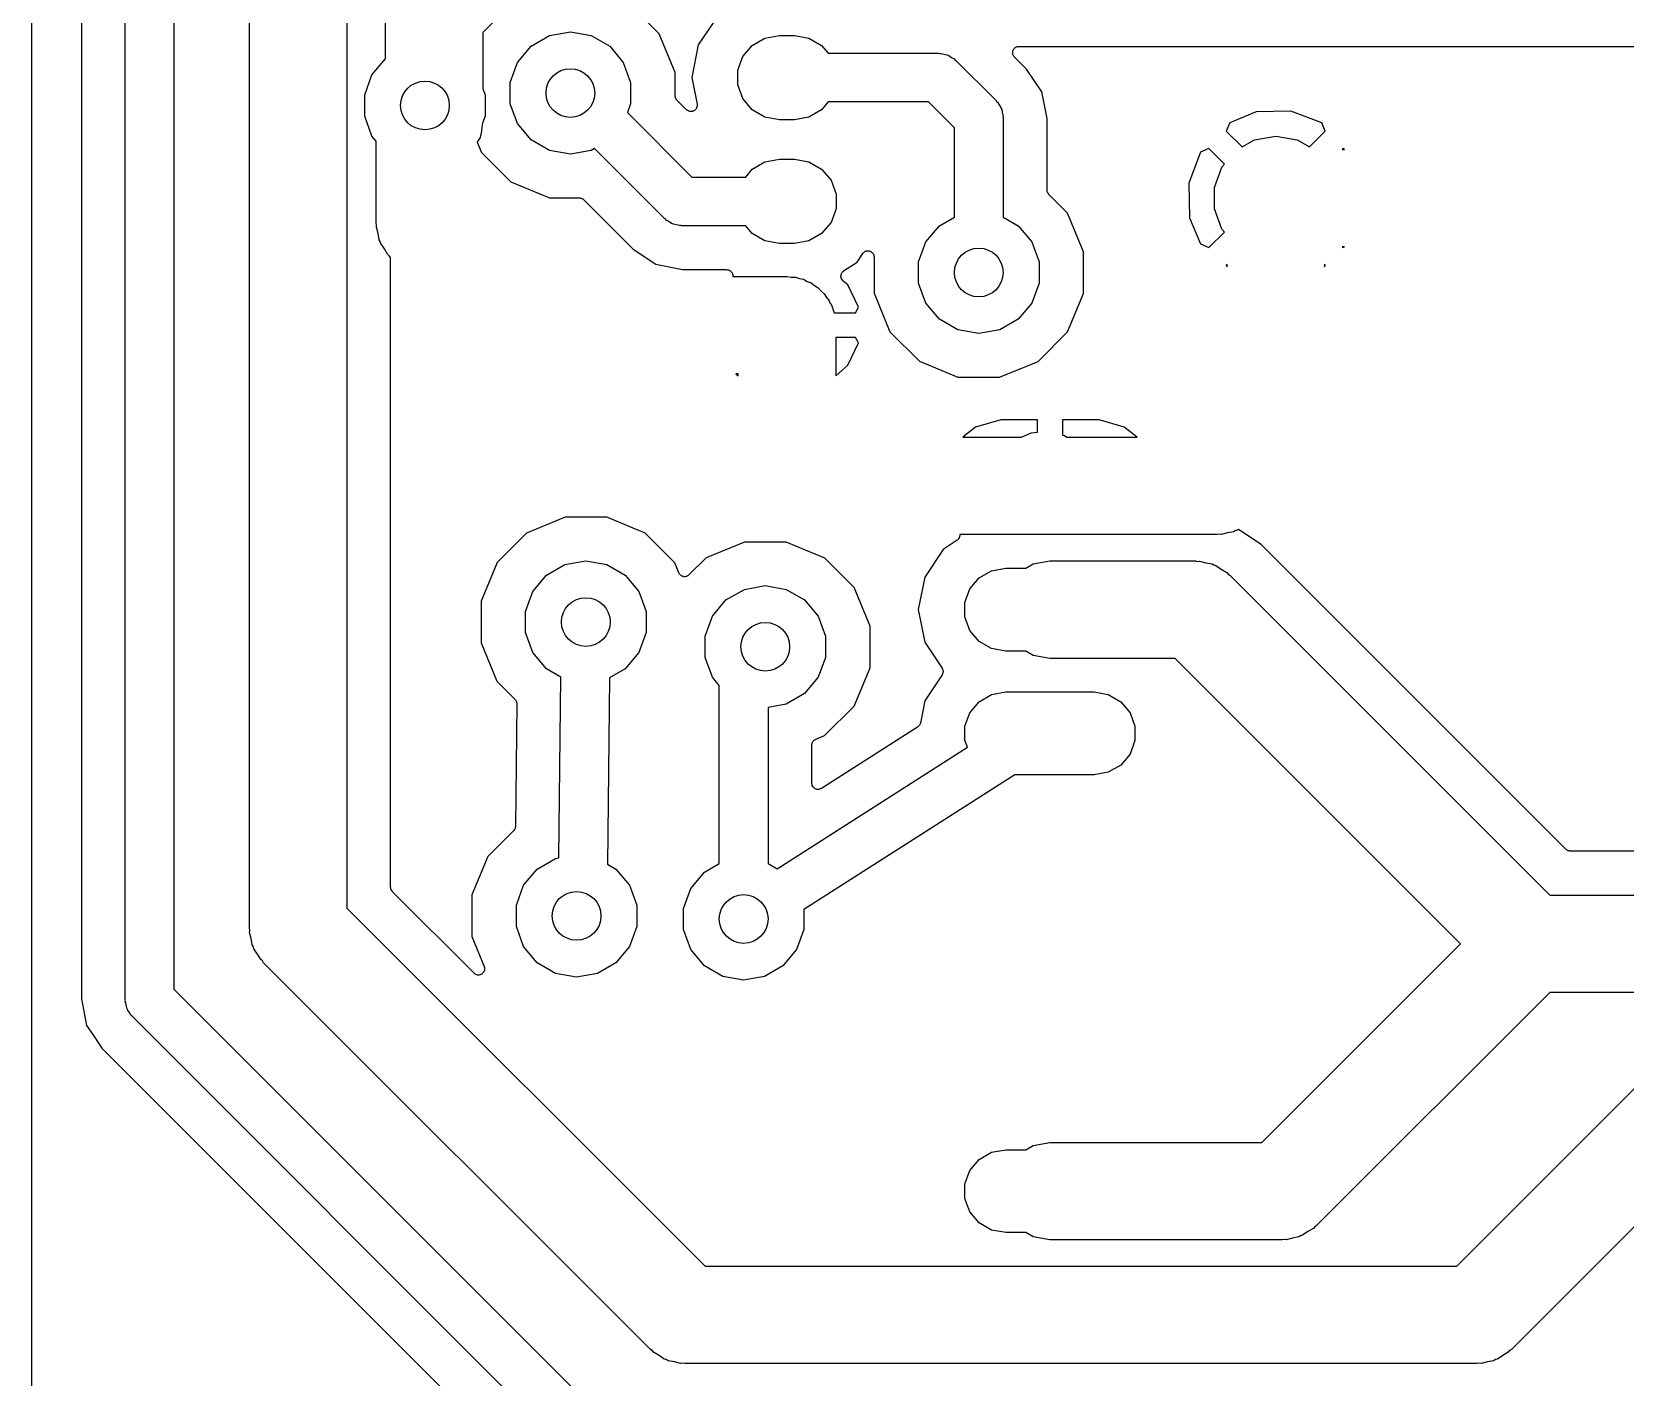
# Model space of a CAD drawing. Extents: x 38 to 133, y -144 to -38.
# Drawn here: x 37.59 to 70.29, y -118.63 to -91.01 of the extents above; entities that cross this region are included whole.
import ezdxf

# ---------------------------------------------------------------- set-up
doc = ezdxf.new("R2010")
doc.units = 0
doc.header["$MEASUREMENT"] = 0
doc.layers.add('BLACK', color=7, linetype='CONTINUOUS')

msp = doc.modelspace()

# ---------------------------------------------------------------- linework, layer by layer
at = {"layer": 'Black'}
for p, q in [((44.847, -91.5618), (44.847, -70.4454)), ((42.053, -109.41), (42.053, -74.8665)), ((44.053, -74.8665), (44.053, -108.996)), ((37.5895, -140.49), (37.5895, -76.4604)), ((38.605, -77.7028), (38.605, -110.858)), ((39.505, -110.871), (39.505, -79.1845)), ((40.505, -79.1845), (40.505, -110.664)), ((47.4247, -90.4418), (46.847, -91.0185)), ((50.4647, -91.0492), (49.8605, -90.4439)), ((51.5699, -90.82), (51.2665, -91.2741)), ((46.847, -91.0185), (46.847, -92.1774)), ((47.8344, -91.3043), (48.2118, -91.0864)), ((48.2118, -91.0864), (48.641, -91.0107)), ((48.641, -91.0107), (49.0702, -91.0864)), ((49.0702, -91.0864), (49.4476, -91.3043)), ((50.7914, -91.8397), (50.4647, -91.0492)), ((52.3746, -91.2864), (52.6343, -91.1365)), ((52.6343, -91.1365), (52.9297, -91.0844)), ((52.9297, -91.0844), (53.2423, -91.0844)), ((53.2423, -91.0844), (53.5376, -91.1365)), ((53.5376, -91.1365), (53.7974, -91.2864)), ((47.5543, -91.6381), (47.8344, -91.3043)), ((49.4476, -91.3043), (49.7277, -91.6381)), ((51.2665, -91.2741), (51.1325, -91.948)), ((52.0792, -91.798), (52.1818, -91.5162)), ((52.1818, -91.5162), (52.3746, -91.2864)), ((53.7974, -91.2864), (53.933, -91.448)), ((53.933, -91.448), (56.1975, -91.448)), ((56.1975, -91.448), (56.2192, -91.4518)), ((56.2192, -91.4518), (56.2411, -91.4499)), ((56.2411, -91.4499), (56.3042, -91.4668)), ((56.3042, -91.4668), (56.3685, -91.4782)), ((56.3685, -91.4782), (56.3876, -91.4892)), ((56.3876, -91.4892), (56.4088, -91.4948)), ((56.4088, -91.4948), (56.4623, -91.5323)), ((56.4623, -91.5323), (56.5189, -91.565)), ((57.7175, -91.4461), (57.7189, -91.4295)), ((57.7189, -91.4515), (57.7175, -91.4461)), ((57.7189, -91.4129), (57.7208, -91.4077)), ((57.7189, -91.4295), (57.7189, -91.4129)), ((57.7189, -91.4571), (57.7189, -91.4515)), ((57.7246, -91.4726), (57.7189, -91.4571)), ((57.7208, -91.4077), (57.7213, -91.4021)), ((57.7213, -91.4021), (57.7283, -91.3871)), ((57.7289, -91.4887), (57.7246, -91.4726)), ((57.7283, -91.3871), (57.734, -91.3715)), ((57.7321, -91.4932), (57.7289, -91.4887)), ((57.734, -91.4985), (57.7321, -91.4932)), ((57.734, -91.3715), (57.7376, -91.3672)), ((57.7447, -91.5112), (57.734, -91.4985)), ((57.7376, -91.3672), (57.74, -91.3622)), ((57.74, -91.3622), (57.7517, -91.3504)), ((57.7542, -91.5248), (57.7447, -91.5112)), ((57.7517, -91.3504), (57.7624, -91.3377)), ((58.0041, -91.7747), (57.7542, -91.5248)), ((57.7624, -91.3377), (57.7672, -91.3349)), ((57.7672, -91.3349), (57.7712, -91.331)), ((57.7712, -91.331), (57.7862, -91.324)), ((57.7862, -91.324), (57.8006, -91.3157)), ((57.8006, -91.3157), (57.8061, -91.3147)), ((57.8061, -91.3147), (57.8111, -91.3123)), ((57.8111, -91.3123), (57.8277, -91.3109)), ((57.8277, -91.3109), (57.844, -91.308)), ((57.844, -91.308), (72.7585, -91.308)), ((44.5698, -91.8921), (44.847, -91.5618)), ((47.4053, -92.0476), (47.5543, -91.6381)), ((49.7277, -91.6381), (49.8767, -92.0476)), ((50.791, -92.3193), (50.7914, -91.8397)), ((52.0792, -92.098), (52.0792, -91.798)), ((56.5189, -91.565), (56.533, -91.5818)), ((56.533, -91.5818), (56.5511, -91.5944)), ((56.5511, -91.5944), (57.3766, -92.4199)), ((58.3141, -92.2387), (58.0041, -91.7747)), ((44.4208, -92.3016), (44.5698, -91.8921)), ((46.847, -92.1774), (46.8922, -92.3016)), ((47.4053, -92.4834), (47.4053, -92.0476)), ((49.8767, -92.0476), (49.8767, -92.4834)), ((51.1325, -91.948), (51.2409, -92.493)), ((52.1818, -92.3798), (52.0792, -92.098)), ((44.4208, -92.7374), (44.4208, -92.3016)), ((46.8922, -92.3016), (46.8922, -92.7374)), ((47.5543, -92.8929), (47.4053, -92.4834)), ((49.8767, -92.4834), (49.8107, -92.6646)), ((50.7919, -92.3249), (50.791, -92.3193)), ((50.7914, -92.3305), (50.7919, -92.3249)), ((50.7957, -92.3465), (50.7914, -92.3305)), ((50.7986, -92.3628), (50.7957, -92.3465)), ((50.8014, -92.3677), (50.7986, -92.3628)), ((50.8029, -92.3731), (50.8014, -92.3677)), ((50.8123, -92.3867), (50.8029, -92.3731)), ((50.8206, -92.401), (50.8123, -92.3867)), ((50.8249, -92.4046), (50.8206, -92.401)), ((50.8282, -92.4093), (50.8249, -92.4046)), ((51.0265, -92.6076), (50.8282, -92.4093)), ((51.2409, -92.493), (51.241, -92.5)), ((51.241, -92.5), (51.2428, -92.5067)), ((51.2428, -92.5067), (51.2415, -92.5219)), ((51.2415, -92.5219), (51.2418, -92.5371)), ((52.3746, -92.6096), (52.1818, -92.3798)), ((53.933, -92.448), (53.7974, -92.6096)), ((55.9904, -92.448), (53.933, -92.448)), ((56.523, -92.9806), (55.9904, -92.448)), ((57.3766, -92.4199), (57.3892, -92.438)), ((57.3892, -92.438), (57.406, -92.4521)), ((57.406, -92.4521), (57.4387, -92.5087)), ((57.4387, -92.5087), (57.4762, -92.5622)), ((58.423, -92.786), (58.3141, -92.2387)), ((44.5698, -93.1469), (44.4208, -92.7374)), ((46.8922, -92.7374), (46.8386, -92.8847)), ((49.8107, -92.6646), (51.1341, -93.988)), ((51.0322, -92.6116), (51.0265, -92.6076)), ((51.0368, -92.6169), (51.0322, -92.6116)), ((51.0502, -92.6242), (51.0368, -92.6169)), ((51.0626, -92.6329), (51.0502, -92.6242)), ((51.0694, -92.6347), (51.0626, -92.6329)), ((51.0755, -92.6381), (51.0694, -92.6347)), ((51.0905, -92.6404), (51.0755, -92.6381)), ((51.1052, -92.6443), (51.0905, -92.6404)), ((51.1122, -92.6437), (51.1052, -92.6443)), ((51.1191, -92.6448), (51.1122, -92.6437)), ((51.134, -92.6418), (51.1191, -92.6448)), ((51.1492, -92.6405), (51.134, -92.6418)), ((51.1555, -92.6375), (51.1492, -92.6405)), ((51.1623, -92.6362), (51.1555, -92.6375)), ((51.1754, -92.6283), (51.1623, -92.6362)), ((51.1892, -92.6218), (51.1754, -92.6283)), ((51.1941, -92.6169), (51.1892, -92.6218)), ((51.2001, -92.6133), (51.1941, -92.6169)), ((51.2096, -92.6014), (51.2001, -92.6133)), ((51.2203, -92.5907), (51.2096, -92.6014)), ((51.2233, -92.5843), (51.2203, -92.5907)), ((51.2277, -92.5789), (51.2233, -92.5843)), ((51.2326, -92.5645), (51.2277, -92.5789)), ((51.239, -92.5507), (51.2326, -92.5645)), ((51.2396, -92.5437), (51.239, -92.5507)), ((51.2418, -92.5371), (51.2396, -92.5437)), ((52.6343, -92.7595), (52.3746, -92.6096)), ((52.9297, -92.8116), (52.6343, -92.7595)), ((53.2423, -92.8116), (52.9297, -92.8116)), ((53.5376, -92.7595), (53.2423, -92.8116)), ((53.7974, -92.6096), (53.5376, -92.7595)), ((57.4762, -92.5622), (57.4818, -92.5834)), ((57.4818, -92.5834), (57.4928, -92.6025)), ((57.4928, -92.6025), (57.5042, -92.6668)), ((57.5042, -92.6668), (57.5211, -92.7299)), ((57.5211, -92.7299), (57.5192, -92.7518)), ((57.5192, -92.7518), (57.523, -92.7735)), ((57.523, -92.7735), (57.523, -94.8103)), ((58.423, -93.0738), (58.423, -92.786)), ((62.716, -92.6534), (62.1766, -92.8769)), ((63.4248, -92.6349), (62.716, -92.6534)), ((64.0597, -92.8786), (63.4248, -92.6349)), ((44.6565, -93.2502), (44.5698, -93.1469)), ((46.7867, -93.179), (46.7316, -93.2745)), ((46.7943, -93.1357), (46.7867, -93.179)), ((46.8129, -93.0958), (46.7943, -93.1357)), ((46.8243, -92.9657), (46.8129, -93.0958)), ((46.8386, -92.8847), (46.8243, -92.9657)), ((47.8344, -93.2267), (47.5543, -92.8929)), ((56.523, -94.8103), (56.523, -92.9806)), ((58.423, -94.0926), (58.423, -93.0738)), ((62.1766, -92.8769), (62.1012, -93.0458)), ((62.1012, -93.0458), (62.4264, -93.371)), ((62.6818, -93.2236), (63.1178, -93.1467)), ((63.1178, -93.1467), (63.5538, -93.2236)), ((63.8091, -93.371), (64.1344, -93.0458)), ((64.1344, -93.0458), (64.0597, -92.8786)), ((44.6565, -94.9325), (44.6565, -93.2502)), ((46.7316, -93.2745), (46.8173, -93.4818)), ((46.8173, -93.4818), (47.4215, -94.0871)), ((48.2118, -93.4446), (47.8344, -93.2267)), ((48.641, -93.5203), (48.2118, -93.4446)), ((49.0702, -93.4446), (48.641, -93.5203)), ((49.1376, -93.4057), (49.0702, -93.4446)), ((50.5734, -94.8416), (49.1376, -93.4057)), ((61.5749, -93.4796), (61.3311, -94.1145)), ((61.742, -93.405), (61.5749, -93.4796)), ((62.0627, -93.7257), (61.742, -93.405)), ((62.4264, -93.371), (62.6818, -93.2236)), ((63.5538, -93.2236), (63.8091, -93.371)), ((64.4936, -93.405), (64.477, -93.4215)), ((64.477, -93.4215), (64.5307, -93.4215)), ((64.5307, -93.4215), (64.4936, -93.405)), ((52.239, -93.988), (52.3746, -93.8264)), ((52.3746, -93.8264), (52.6343, -93.6765)), ((52.6343, -93.6765), (52.9297, -93.6244)), ((52.9297, -93.6244), (53.2423, -93.6244)), ((53.2423, -93.6244), (53.5376, -93.6765)), ((53.5376, -93.6765), (53.7974, -93.8264)), ((53.7974, -93.8264), (53.9902, -94.0562)), ((61.8623, -94.2002), (62.0137, -93.7841)), ((62.0137, -93.7841), (62.0627, -93.7257)), ((47.4215, -94.0871), (48.2115, -94.4151)), ((51.1341, -93.988), (52.239, -93.988)), ((53.9902, -94.0562), (54.0928, -94.338)), ((58.423, -94.2552), (58.423, -94.0926)), ((61.3311, -94.1145), (61.3497, -94.8233)), ((48.2115, -94.4151), (48.8223, -94.4157)), ((48.8223, -94.4157), (48.8277, -94.4166)), ((48.8277, -94.4166), (48.8332, -94.4161)), ((48.8332, -94.4161), (48.8493, -94.4205)), ((48.8493, -94.4205), (48.8657, -94.4234)), ((48.8657, -94.4234), (48.8705, -94.4261)), ((48.8705, -94.4261), (48.8758, -94.4276)), ((48.8758, -94.4276), (48.8895, -94.4371)), ((48.8895, -94.4371), (48.9039, -94.4454)), ((48.9039, -94.4454), (48.9074, -94.4497)), ((48.9074, -94.4497), (48.912, -94.4529)), ((48.912, -94.4529), (49.9282, -95.4691)), ((54.0928, -94.338), (54.0928, -94.638)), ((58.424, -94.2606), (58.423, -94.2552)), ((58.4235, -94.2661), (58.424, -94.2606)), ((58.4278, -94.2822), (58.4235, -94.2661)), ((58.4307, -94.2986), (58.4278, -94.2822)), ((58.4334, -94.3034), (58.4307, -94.2986)), ((58.4349, -94.3088), (58.4334, -94.3034)), ((58.4444, -94.3224), (58.4349, -94.3088)), ((58.4527, -94.3368), (58.4444, -94.3224)), ((58.4569, -94.3404), (58.4527, -94.3368)), ((58.4601, -94.3449), (58.4569, -94.3404)), ((58.8467, -94.7322), (58.4601, -94.3449)), ((61.8623, -94.6429), (61.8623, -94.2002)), ((54.0928, -94.638), (53.9902, -94.9198)), ((56.2164, -94.9873), (56.523, -94.8103)), ((57.523, -94.8103), (57.8296, -94.9873)), ((59.1734, -95.5227), (58.8467, -94.7322)), ((61.3497, -94.8233), (61.5731, -95.3627)), ((62.0137, -95.059), (61.8623, -94.6429)), ((44.6641, -94.9758), (44.6565, -94.9325)), ((44.6603, -95.0197), (44.6641, -94.9758)), ((44.6941, -95.1459), (44.6603, -95.0197)), ((44.7168, -95.2745), (44.6941, -95.1459)), ((50.5915, -94.8542), (50.5734, -94.8416)), ((50.6056, -94.871), (50.5915, -94.8542)), ((50.6622, -94.9037), (50.6056, -94.871)), ((50.7157, -94.9412), (50.6622, -94.9037)), ((50.7369, -94.9468), (50.7157, -94.9412)), ((50.756, -94.9578), (50.7369, -94.9468)), ((50.8203, -94.9692), (50.756, -94.9578)), ((50.8834, -94.9861), (50.8203, -94.9692)), ((50.9053, -94.9842), (50.8834, -94.9861)), ((50.927, -94.988), (50.9053, -94.9842)), ((52.239, -94.988), (50.927, -94.988)), ((52.3746, -95.1496), (52.239, -94.988)), ((52.6343, -95.2995), (52.3746, -95.1496)), ((53.7974, -95.1496), (53.5376, -95.2995)), ((53.9902, -94.9198), (53.7974, -95.1496)), ((55.9363, -95.3211), (56.2164, -94.9873)), ((57.8296, -94.9873), (58.1097, -95.3211)), ((61.742, -95.4381), (62.0627, -95.1174)), ((62.0627, -95.1174), (62.0137, -95.059)), ((44.7388, -95.3126), (44.7168, -95.2745)), ((44.7502, -95.3551), (44.7388, -95.3126)), ((44.8251, -95.4621), (44.7502, -95.3551)), ((44.8905, -95.5753), (44.8251, -95.4621)), ((49.9282, -95.4691), (50.3922, -95.7791)), ((52.9297, -95.3516), (52.6343, -95.2995)), ((53.2423, -95.3516), (52.9297, -95.3516)), ((53.5376, -95.2995), (53.2423, -95.3516)), ((55.7873, -95.7306), (55.9363, -95.3211)), ((58.1097, -95.3211), (58.2587, -95.7306)), ((61.5731, -95.3627), (61.742, -95.4381)), ((64.477, -95.4215), (64.4936, -95.4381)), ((64.5307, -95.4215), (64.477, -95.4215)), ((64.4936, -95.4381), (64.5307, -95.4215)), ((44.9242, -95.6036), (44.8905, -95.5753)), ((44.9494, -95.6396), (44.9242, -95.6036)), ((44.953, -95.6432), (44.9494, -95.6396)), ((44.953, -97.387), (44.953, -95.6432)), ((50.3922, -95.7791), (50.9395, -95.888)), ((54.2498, -95.9164), (54.5237, -95.7333)), ((54.5237, -95.7333), (54.6407, -95.5582)), ((54.6407, -95.5582), (54.6455, -95.5532)), ((54.6455, -95.5532), (54.6491, -95.5471)), ((54.6491, -95.5471), (54.6607, -95.5373)), ((54.6607, -95.5373), (54.6712, -95.5264)), ((54.6712, -95.5264), (54.6775, -95.5233)), ((54.6775, -95.5233), (54.6829, -95.5188)), ((54.6829, -95.5188), (54.6971, -95.5136)), ((54.6971, -95.5136), (54.7107, -95.5069)), ((54.7107, -95.5069), (54.7177, -95.5061)), ((54.7177, -95.5061), (54.7243, -95.5037)), ((54.7243, -95.5037), (54.7395, -95.5037)), ((54.7395, -95.5037), (54.7546, -95.5021)), ((54.7546, -95.5021), (54.7614, -95.5037)), ((54.7614, -95.5037), (54.7684, -95.5038)), ((54.7684, -95.5038), (54.7827, -95.509)), ((54.7827, -95.509), (54.7974, -95.5126)), ((54.7974, -95.5126), (54.8033, -95.5165)), ((54.8033, -95.5165), (54.8099, -95.5189)), ((54.8099, -95.5189), (54.8215, -95.5286)), ((54.8215, -95.5286), (54.8341, -95.5371)), ((54.8341, -95.5371), (54.8383, -95.5427)), ((54.8383, -95.5427), (54.8436, -95.5473)), ((54.8436, -95.5473), (54.8512, -95.5604)), ((54.8512, -95.5604), (54.8602, -95.5726)), ((54.8602, -95.5726), (54.8621, -95.5794)), ((54.8621, -95.5794), (54.8657, -95.5855)), ((54.8657, -95.5855), (54.8683, -95.6004)), ((54.8683, -95.6004), (54.8725, -95.615)), ((54.8725, -95.615), (54.8721, -95.622)), ((54.8721, -95.622), (54.8733, -95.6289)), ((54.8733, -95.6289), (54.8726, -96.3743)), ((55.7873, -96.1664), (55.7873, -95.7306)), ((58.2587, -95.7306), (58.2587, -96.1664)), ((59.1726, -96.378), (59.1732, -95.7692)), ((59.1732, -95.7692), (59.1734, -95.5227)), ((62.1178, -95.7808), (62.1012, -95.7973)), ((62.1012, -95.7973), (62.1178, -95.8344)), ((62.1178, -95.8344), (62.1178, -95.7808)), ((64.1344, -95.7973), (64.1178, -95.7807)), ((64.1178, -95.7807), (64.1178, -95.8344)), ((64.1178, -95.8344), (64.1344, -95.7973)), ((50.9395, -95.888), (51.8413, -95.888)), ((51.8413, -95.888), (51.8563, -95.8906)), ((51.8563, -95.8906), (51.8715, -95.8916)), ((51.8715, -95.8916), (51.8779, -95.8944)), ((51.8779, -95.8944), (51.8847, -95.8957)), ((51.8847, -95.8957), (51.8979, -95.9033)), ((51.8979, -95.9033), (51.9118, -95.9094)), ((51.9118, -95.9094), (51.9222, -95.9164)), ((51.9222, -95.9164), (51.9259, -95.9198)), ((51.9259, -95.9198), (51.9303, -95.9222)), ((51.9303, -95.9222), (51.9417, -95.935)), ((51.9417, -95.935), (51.9541, -95.9469)), ((51.9541, -95.9469), (51.9563, -95.9513)), ((51.9563, -95.9513), (51.9596, -95.9551)), ((51.9596, -95.9551), (51.966, -95.971)), ((51.966, -95.971), (51.9736, -95.9864)), ((51.9736, -95.9864), (51.9742, -95.9914)), ((51.9742, -95.9914), (51.976, -95.996)), ((51.976, -95.996), (51.9765, -96.0132)), ((51.9765, -96.0132), (51.9782, -96.028)), ((51.9782, -96.028), (53.086, -96.028)), ((53.086, -96.028), (53.1722, -96.0432)), ((53.1722, -96.0432), (53.2596, -96.0432)), ((53.2596, -96.0432), (53.3419, -96.0731)), ((53.3419, -96.0731), (53.428, -96.0883)), ((53.428, -96.0883), (53.5038, -96.1321)), ((53.5038, -96.1321), (53.586, -96.162)), ((54.1936, -96.0303), (54.1955, -96.0132)), ((54.1948, -96.0351), (54.1936, -96.0303)), ((54.1946, -96.0401), (54.1948, -96.0351)), ((54.2, -96.0564), (54.1946, -96.0401)), ((54.1955, -96.0132), (54.196, -95.996)), ((54.196, -95.996), (54.1978, -95.9914)), ((54.1978, -95.9914), (54.1984, -95.9864)), ((54.1984, -95.9864), (54.206, -95.971)), ((54.2041, -96.0731), (54.2, -96.0564)), ((54.2068, -96.0773), (54.2041, -96.0731)), ((54.206, -95.971), (54.2124, -95.9551)), ((54.2084, -96.082), (54.2068, -96.0773)), ((54.219, -96.0955), (54.2084, -96.082)), ((54.2124, -95.9551), (54.2157, -95.9513)), ((54.2157, -95.9513), (54.2179, -95.9469)), ((54.2179, -95.9469), (54.2303, -95.935)), ((54.2286, -96.1098), (54.219, -96.0955)), ((54.2326, -96.1127), (54.2286, -96.1098)), ((54.2303, -95.935), (54.2417, -95.9222)), ((54.2357, -96.1167), (54.2326, -96.1127)), ((54.3333, -96.2038), (54.2357, -96.1167)), ((54.2417, -95.9222), (54.2461, -95.9198)), ((54.2461, -95.9198), (54.2498, -95.9164)), ((53.586, -96.162), (53.653, -96.2182)), ((53.653, -96.2182), (53.7288, -96.262)), ((53.7288, -96.262), (53.785, -96.329)), ((53.785, -96.329), (53.852, -96.3852)), ((53.852, -96.3852), (53.8958, -96.461)), ((54.5539, -96.6618), (54.3333, -96.2038)), ((54.8726, -96.3743), (55.1993, -97.1648)), ((55.9363, -96.5759), (55.7873, -96.1664)), ((58.2587, -96.1664), (58.1097, -96.5759)), ((58.8446, -97.168), (59.1726, -96.378)), ((53.8958, -96.461), (53.952, -96.528)), ((53.952, -96.528), (53.9666, -96.5681)), ((53.9666, -96.5681), (53.9902, -96.5962)), ((53.9902, -96.5962), (54.018, -96.6727)), ((54.018, -96.6727), (54.0257, -96.686)), ((54.0257, -96.686), (54.0284, -96.7011)), ((54.0284, -96.7011), (54.0549, -96.774)), ((54.0549, -96.774), (54.4953, -96.774)), ((54.4953, -96.774), (54.5539, -96.6618)), ((56.2164, -96.9097), (55.9363, -96.5759)), ((58.1097, -96.5759), (57.8296, -96.9097)), ((56.5938, -97.1276), (56.2164, -96.9097)), ((57.8296, -96.9097), (57.4522, -97.1276)), ((44.953, -99.9732), (44.953, -97.387)), ((54.086, -97.282), (54.086, -98.0731)), ((54.4953, -97.282), (54.086, -97.282)), ((54.3333, -97.8522), (54.5539, -97.3942)), ((54.5539, -97.3942), (54.4953, -97.282)), ((55.1993, -97.1648), (55.8035, -97.7701)), ((57.023, -97.2033), (56.5938, -97.1276)), ((57.4522, -97.1276), (57.023, -97.2033)), ((58.2393, -97.7722), (58.8446, -97.168)), ((52.0355, -98.028), (52.086, -98.0731)), ((52.086, -98.028), (52.0355, -98.028)), ((52.086, -98.0731), (52.086, -98.028)), ((54.086, -98.0731), (54.3333, -97.8522)), ((55.8035, -97.7701), (56.5935, -98.0981)), ((57.4488, -98.0989), (58.2393, -97.7722)), ((56.5935, -98.0981), (57.4488, -98.0989)), ((57.4741, -98.9724), (56.9572, -99.122)), ((58.2295, -98.9724), (57.4741, -98.9724)), ((58.2295, -99.2255), (58.2295, -98.9724)), ((58.7375, -98.9724), (58.7375, -99.2855)), ((59.4929, -98.9724), (58.7375, -98.9724)), ((60.0098, -99.122), (59.4929, -98.9724)), ((56.9572, -99.122), (56.6969, -99.33)), ((56.6969, -99.33), (57.8984, -99.33)), ((57.8984, -99.33), (58.0977, -99.2371)), ((58.0977, -99.2371), (58.2295, -99.2255)), ((58.7375, -99.2855), (58.7791, -99.2967)), ((58.7791, -99.2967), (58.8267, -99.33)), ((58.8267, -99.33), (60.2701, -99.33)), ((60.2701, -99.33), (60.0098, -99.122)), ((44.953, -108.571), (44.953, -99.9732)), ((48.5327, -100.974), (47.7422, -101.3)), ((49.388, -100.974), (48.5327, -100.974)), ((50.178, -101.302), (49.388, -100.974)), ((47.7422, -101.3), (47.1369, -101.905)), ((50.7822, -101.908), (50.178, -101.302)), ((56.6314, -101.359), (56.6287, -101.367)), ((56.6325, -101.332), (56.631, -101.345)), ((56.631, -101.345), (56.6314, -101.359)), ((58.4835, -101.33), (56.6322, -101.33)), ((56.6322, -101.33), (56.6325, -101.332)), ((61.9125, -101.33), (58.4835, -101.33)), ((61.9558, -101.322), (61.9125, -101.33)), ((61.9997, -101.326), (61.9558, -101.322)), ((62.1259, -101.292), (61.9997, -101.326)), ((62.2545, -101.27), (62.1259, -101.292)), ((62.2926, -101.248), (62.2545, -101.27)), ((62.3351, -101.236), (62.2926, -101.248)), ((62.3535, -101.223), (62.3351, -101.236)), ((62.8203, -101.535), (62.3535, -101.223)), ((52.2157, -101.482), (51.4252, -101.808)), ((53.071, -101.482), (52.2157, -101.482)), ((53.861, -101.81), (53.071, -101.482)), ((56.2932, -101.635), (55.9145, -102.201)), ((56.5764, -101.445), (56.2932, -101.635)), ((56.5825, -101.44), (56.5764, -101.445)), ((56.5897, -101.435), (56.5825, -101.44)), ((56.5983, -101.424), (56.5897, -101.435)), ((56.6082, -101.415), (56.5983, -101.424)), ((56.612, -101.407), (56.6082, -101.415)), ((56.6173, -101.401), (56.612, -101.407)), ((56.6217, -101.388), (56.6173, -101.401)), ((56.6277, -101.375), (56.6217, -101.388)), ((56.6287, -101.367), (56.6277, -101.375)), ((64.8245, -103.539), (62.8203, -101.535)), ((47.1369, -101.905), (46.8089, -102.694)), ((48.1519, -102.163), (48.5293, -101.945)), ((48.5293, -101.945), (48.9585, -101.869)), ((48.9585, -101.869), (49.3877, -101.945)), ((49.3877, -101.945), (49.7651, -102.163)), ((50.8683, -102.116), (50.7822, -101.908)), ((51.4252, -101.808), (51.0754, -102.157)), ((54.4652, -102.416), (53.861, -101.81)), ((57.9855, -102.02), (58.1415, -101.93)), ((58.1415, -101.93), (58.4835, -101.87)), ((58.4835, -101.87), (61.468, -101.87)), ((61.468, -101.87), (61.5113, -101.878)), ((61.5113, -101.878), (61.5552, -101.874)), ((61.5552, -101.874), (61.6814, -101.908)), ((61.6814, -101.908), (61.81, -101.93)), ((61.81, -101.93), (61.8481, -101.952)), ((61.8481, -101.952), (61.8906, -101.964)), ((61.8906, -101.964), (61.9976, -102.039)), ((47.8718, -102.497), (48.1519, -102.163)), ((49.7651, -102.163), (50.0452, -102.497)), ((50.8758, -102.128), (50.8683, -102.116)), ((50.8816, -102.14), (50.8758, -102.128)), ((50.8875, -102.146), (50.8816, -102.14)), ((50.892, -102.153), (50.8875, -102.146)), ((50.903, -102.162), (50.892, -102.153)), ((50.9128, -102.172), (50.903, -102.162)), ((50.9203, -102.175), (50.9128, -102.172)), ((50.927, -102.18), (50.9203, -102.175)), ((50.9402, -102.184), (50.927, -102.18)), ((50.9527, -102.19), (50.9402, -102.184)), ((50.9611, -102.191), (50.9527, -102.19)), ((50.969, -102.193), (50.9611, -102.191)), ((50.9828, -102.193), (50.969, -102.193)), ((50.9967, -102.194), (50.9828, -102.193)), ((51.0047, -102.192), (50.9967, -102.194)), ((51.0131, -102.192), (51.0047, -102.192)), ((51.0259, -102.186), (51.0131, -102.192)), ((51.0393, -102.183), (51.0259, -102.186)), ((51.0461, -102.178), (51.0393, -102.183)), ((51.0538, -102.175), (51.0461, -102.178)), ((51.0641, -102.165), (51.0538, -102.175)), ((51.0754, -102.157), (51.0641, -102.165)), ((55.9145, -102.201), (55.7815, -102.87)), ((56.8406, -102.445), (57.0303, -102.219)), ((57.0303, -102.219), (57.2858, -102.072)), ((57.2858, -102.072), (57.5764, -102.02)), ((57.5764, -102.02), (57.9855, -102.02)), ((61.9976, -102.039), (62.1108, -102.104)), ((62.1108, -102.104), (62.1391, -102.138)), ((62.1391, -102.138), (62.1751, -102.163)), ((62.1751, -102.163), (68.7402, -108.728)), ((47.7228, -102.906), (47.8718, -102.497)), ((50.0452, -102.497), (50.1942, -102.906)), ((51.5548, -103.005), (51.8349, -102.671)), ((51.8349, -102.671), (52.2123, -102.453)), ((52.2123, -102.453), (52.6415, -102.377)), ((52.6415, -102.377), (53.0707, -102.453)), ((53.0707, -102.453), (53.4481, -102.671)), ((53.4481, -102.671), (53.7282, -103.005)), ((54.7919, -103.206), (54.4652, -102.416)), ((56.7397, -102.722), (56.8406, -102.445)), ((46.8089, -102.694), (46.8081, -103.55)), ((47.7228, -103.342), (47.7228, -102.906)), ((50.1942, -102.906), (50.1942, -103.342)), ((55.7815, -102.87), (55.9145, -103.539)), ((56.7397, -103.018), (56.7397, -102.722)), ((51.4058, -103.414), (51.5548, -103.005)), ((53.7282, -103.005), (53.8772, -103.414)), ((54.7911, -104.062), (54.7919, -103.206)), ((56.8406, -103.295), (56.7397, -103.018)), ((57.0303, -103.521), (56.8406, -103.295)), ((46.8081, -103.55), (47.1348, -104.34)), ((47.8718, -103.751), (47.7228, -103.342)), ((50.1942, -103.342), (50.0452, -103.751)), ((51.4058, -103.85), (51.4058, -103.414)), ((53.8772, -103.414), (53.8772, -103.85)), ((55.9145, -103.539), (56.2692, -104.069)), ((57.2858, -103.668), (57.0303, -103.521)), ((69.0758, -107.791), (64.8245, -103.539)), ((64.8245, -103.539), (64.8245, -103.539)), ((48.1519, -104.085), (47.8718, -103.751)), ((50.0452, -103.751), (49.7651, -104.085)), ((51.5548, -104.259), (51.4058, -103.85)), ((53.8772, -103.85), (53.7282, -104.259)), ((57.5764, -103.72), (57.2858, -103.668)), ((57.9855, -103.72), (57.5764, -103.72)), ((58.1415, -103.81), (57.9855, -103.72)), ((58.4835, -103.87), (58.1415, -103.81)), ((61.0538, -103.87), (58.4835, -103.87)), ((66.9118, -109.728), (61.0538, -103.87)), ((48.4463, -104.255), (48.1519, -104.085)), ((48.4064, -107.965), (48.4463, -104.255)), ((49.4462, -104.269), (49.4051, -108.097)), ((49.7651, -104.085), (49.4462, -104.269)), ((51.697, -104.429), (51.5548, -104.259)), ((53.7282, -104.259), (53.4481, -104.593)), ((54.4631, -104.851), (54.7911, -104.062)), ((56.2692, -104.211), (55.9145, -104.741)), ((56.2692, -104.069), (56.2726, -104.077)), ((56.2726, -104.203), (56.2692, -104.211)), ((56.2726, -104.077), (56.2775, -104.084)), ((56.2775, -104.196), (56.2726, -104.203)), ((56.2775, -104.084), (56.2814, -104.097)), ((56.2814, -104.183), (56.2775, -104.196)), ((56.2814, -104.097), (56.287, -104.11)), ((56.287, -104.17), (56.2814, -104.183)), ((56.287, -104.11), (56.2875, -104.118)), ((56.2875, -104.162), (56.287, -104.17)), ((56.2875, -104.118), (56.2899, -104.126)), ((56.2899, -104.154), (56.2875, -104.162)), ((56.2899, -104.126), (56.289, -104.14)), ((56.289, -104.14), (56.2899, -104.154)), ((47.1348, -104.34), (47.5033, -104.709)), ((51.697, -108.082), (51.697, -104.429)), ((53.4481, -104.593), (53.0707, -104.811)), ((57.0303, -104.759), (57.2858, -104.612)), ((57.2858, -104.612), (57.5764, -104.56)), ((57.5764, -104.56), (59.3906, -104.56)), ((59.3906, -104.56), (59.6812, -104.612)), ((59.6812, -104.612), (59.9367, -104.759)), ((47.5033, -104.709), (47.5068, -104.715)), ((47.5068, -104.715), (47.5116, -104.719)), ((47.5116, -104.719), (47.5194, -104.733)), ((47.5404, -104.801), (47.5133, -107.32)), ((47.5194, -104.733), (47.5285, -104.746)), ((47.5285, -104.746), (47.5301, -104.752)), ((47.5301, -104.752), (47.5332, -104.757)), ((47.5332, -104.757), (47.5358, -104.773)), ((47.5358, -104.773), (47.5399, -104.788)), ((47.5399, -104.788), (47.5394, -104.794)), ((47.5394, -104.794), (47.5404, -104.801)), ((53.0707, -104.811), (52.697, -104.877)), ((52.697, -104.877), (52.697, -108.082)), ((53.8578, -105.456), (54.4631, -104.851)), ((55.9145, -104.741), (55.8237, -105.198)), ((56.8406, -104.985), (57.0303, -104.759)), ((59.9367, -104.759), (60.1264, -104.985)), ((55.7675, -105.28), (53.7923, -106.541)), ((55.7726, -105.275), (55.7675, -105.28)), ((55.7787, -105.272), (55.7726, -105.275)), ((55.7887, -105.261), (55.7787, -105.272)), ((55.8, -105.25), (55.7887, -105.261)), ((55.8032, -105.244), (55.8, -105.25)), ((55.8077, -105.239), (55.8032, -105.244)), ((55.8133, -105.225), (55.8077, -105.239)), ((55.8203, -105.211), (55.8133, -105.225)), ((55.8212, -105.204), (55.8203, -105.211)), ((55.8237, -105.198), (55.8212, -105.204)), ((56.7397, -105.262), (56.8406, -104.985)), ((56.7397, -105.558), (56.7397, -105.262)), ((60.1264, -104.985), (60.2273, -105.262)), ((60.2273, -105.262), (60.2273, -105.558)), ((53.6023, -105.619), (53.6047, -105.605)), ((53.6047, -105.605), (53.6089, -105.598)), ((53.6089, -105.598), (53.6114, -105.59)), ((53.6114, -105.59), (53.6198, -105.579)), ((53.6198, -105.579), (53.6267, -105.567)), ((53.6267, -105.567), (53.6332, -105.561)), ((53.6332, -105.561), (53.6383, -105.555)), ((53.6383, -105.555), (53.6499, -105.547)), ((53.6499, -105.547), (53.6605, -105.538)), ((53.6605, -105.538), (53.6684, -105.536)), ((53.6684, -105.536), (53.6755, -105.531)), ((53.6755, -105.531), (53.8578, -105.456)), ((56.7898, -105.695), (56.7397, -105.558)), ((60.2273, -105.558), (60.1264, -105.835)), ((52.8828, -108.189), (56.7898, -105.695)), ((53.597, -105.648), (53.5985, -105.64)), ((53.597, -106.434), (53.597, -105.648)), ((53.5981, -105.632), (53.6023, -105.619)), ((53.5985, -105.64), (53.5981, -105.632)), ((60.1264, -105.835), (59.9367, -106.061)), ((57.7642, -106.26), (53.4327, -109.024)), ((59.3906, -106.26), (57.7642, -106.26)), ((59.6812, -106.208), (59.3906, -106.26)), ((59.9367, -106.061), (59.6812, -106.208)), ((53.5975, -106.437), (53.597, -106.434)), ((53.5971, -106.439), (53.5975, -106.437)), ((53.6013, -106.458), (53.5971, -106.439)), ((53.6047, -106.477), (53.6013, -106.458)), ((53.6061, -106.48), (53.6047, -106.477)), ((53.6067, -106.482), (53.6061, -106.48)), ((53.6171, -106.499), (53.6067, -106.482)), ((53.6267, -106.515), (53.6171, -106.499)), ((53.6289, -106.517), (53.6267, -106.515)), ((53.6304, -106.52), (53.6289, -106.517)), ((53.6457, -106.531), (53.6304, -106.52)), ((53.6605, -106.544), (53.6457, -106.531)), ((53.6632, -106.545), (53.6605, -106.544)), ((53.6655, -106.546), (53.6632, -106.545)), ((53.6838, -106.552), (53.6655, -106.546)), ((53.7019, -106.559), (53.6838, -106.552)), ((53.7048, -106.559), (53.7019, -106.559)), ((53.7075, -106.56), (53.7048, -106.559)), ((53.7268, -106.559), (53.7075, -106.56)), ((53.7461, -106.559), (53.7268, -106.559)), ((53.7487, -106.558), (53.7461, -106.559)), ((53.7516, -106.558), (53.7487, -106.558)), ((53.7694, -106.55), (53.7516, -106.558)), ((53.7875, -106.544), (53.7694, -106.55)), ((53.7897, -106.542), (53.7875, -106.544)), ((53.7923, -106.541), (53.7897, -106.542)), ((47.476, -107.408), (46.9464, -107.937)), ((47.4789, -107.404), (47.476, -107.408)), ((47.4827, -107.401), (47.4789, -107.404)), ((47.4915, -107.386), (47.4827, -107.401)), ((47.5014, -107.372), (47.4915, -107.386)), ((47.5027, -107.367), (47.5014, -107.372)), ((47.5052, -107.363), (47.5027, -107.367)), ((47.5083, -107.346), (47.5052, -107.363)), ((47.5128, -107.33), (47.5083, -107.346)), ((47.5133, -107.32), (47.5124, -107.325)), ((47.5124, -107.325), (47.5128, -107.33)), ((69.0804, -107.794), (69.0758, -107.791)), ((69.084, -107.798), (69.0804, -107.794)), ((69.0983, -107.807), (69.084, -107.798)), ((69.1119, -107.816), (69.0983, -107.807)), ((69.1173, -107.818), (69.1119, -107.816)), ((69.1222, -107.82), (69.1173, -107.818)), ((69.1385, -107.823), (69.1222, -107.82)), ((69.1545, -107.828), (69.1385, -107.823)), ((69.1601, -107.827), (69.1545, -107.828)), ((69.1656, -107.828), (69.1601, -107.827)), ((75.0488, -107.828), (69.1656, -107.828)), ((46.9464, -107.937), (46.6184, -108.727)), ((47.6813, -108.529), (47.9614, -108.195)), ((47.9614, -108.195), (48.3388, -107.977)), ((48.3388, -107.977), (48.4064, -107.965)), ((49.4051, -108.097), (49.5746, -108.195)), ((49.5746, -108.195), (49.8547, -108.529)), ((51.3904, -108.259), (51.697, -108.082)), ((52.697, -108.082), (52.8828, -108.189)), ((47.5323, -108.939), (47.6813, -108.529)), ((49.8547, -108.529), (50.0037, -108.939)), ((51.1103, -108.593), (51.3904, -108.259)), ((44.954, -108.576), (44.953, -108.571)), ((44.9535, -108.582), (44.954, -108.576)), ((44.9578, -108.598), (44.9535, -108.582)), ((44.9607, -108.614), (44.9578, -108.598)), ((44.9635, -108.619), (44.9607, -108.614)), ((44.9649, -108.625), (44.9635, -108.619)), ((44.9744, -108.638), (44.9649, -108.625)), ((44.9827, -108.653), (44.9744, -108.638)), ((44.987, -108.656), (44.9827, -108.653)), ((44.9902, -108.661), (44.987, -108.656)), ((46.6642, -110.335), (44.9902, -108.661)), ((46.6184, -108.727), (46.6176, -109.582)), ((50.9613, -109.002), (51.1103, -108.593)), ((68.7402, -108.728), (75.4742, -108.728)), ((44.053, -108.996), (51.4047, -116.348)), ((47.5323, -109.374), (47.5323, -108.939)), ((50.0037, -108.939), (50.0037, -109.374)), ((50.9613, -109.438), (50.9613, -109.002)), ((53.4327, -109.024), (53.4327, -109.438)), ((42.0606, -109.454), (42.053, -109.41)), ((42.0568, -109.498), (42.0606, -109.454)), ((42.0906, -109.624), (42.0568, -109.498)), ((47.6813, -109.784), (47.5323, -109.374)), ((50.0037, -109.374), (49.8547, -109.784)), ((51.1103, -109.847), (50.9613, -109.438)), ((53.4327, -109.438), (53.2837, -109.847)), ((42.1133, -109.753), (42.0906, -109.624)), ((42.1353, -109.791), (42.1133, -109.753)), ((42.1467, -109.833), (42.1353, -109.791)), ((42.2216, -109.94), (42.1467, -109.833)), ((46.6176, -109.582), (46.8714, -110.196)), ((47.9614, -110.118), (47.6813, -109.784)), ((49.8547, -109.784), (49.5746, -110.118)), ((51.3904, -110.181), (51.1103, -109.847)), ((53.2837, -109.847), (53.0036, -110.181)), ((62.8318, -113.808), (66.9118, -109.728)), ((42.287, -110.053), (42.2216, -109.94)), ((42.3207, -110.082), (42.287, -110.053)), ((42.3459, -110.118), (42.3207, -110.082)), ((50.2834, -118.055), (42.3459, -110.118)), ((48.3388, -110.336), (47.9614, -110.118)), ((49.5746, -110.118), (49.1972, -110.336)), ((51.7678, -110.399), (51.3904, -110.181)), ((53.0036, -110.181), (52.6262, -110.399)), ((46.68, -110.346), (46.6642, -110.335)), ((46.6953, -110.357), (46.68, -110.346)), ((46.698, -110.358), (46.6953, -110.357)), ((46.7003, -110.36), (46.698, -110.358)), ((46.7189, -110.365), (46.7003, -110.36)), ((46.7373, -110.371), (46.7189, -110.365)), ((46.7402, -110.371), (46.7373, -110.371)), ((46.7429, -110.371), (46.7402, -110.371)), ((46.7621, -110.37), (46.7429, -110.371)), ((46.7814, -110.369), (46.7621, -110.37)), ((46.784, -110.368), (46.7814, -110.369)), ((46.7869, -110.368), (46.784, -110.368)), ((46.8043, -110.359), (46.7869, -110.368)), ((46.8221, -110.352), (46.8043, -110.359)), ((46.8242, -110.35), (46.8221, -110.352)), ((46.8268, -110.349), (46.8242, -110.35)), ((46.8405, -110.335), (46.8268, -110.349)), ((46.8547, -110.322), (46.8405, -110.335)), ((46.856, -110.32), (46.8547, -110.322)), ((46.858, -110.318), (46.856, -110.32)), ((46.8662, -110.3), (46.858, -110.318)), ((46.8751, -110.283), (46.8662, -110.3)), ((46.8714, -110.196), (46.8755, -110.215)), ((46.8755, -110.28), (46.8751, -110.283)), ((46.8755, -110.215), (46.8805, -110.234)), ((46.8767, -110.278), (46.8755, -110.28)), ((46.8783, -110.259), (46.8767, -110.278)), ((46.8809, -110.239), (46.8783, -110.259)), ((46.8805, -110.234), (46.8803, -110.237)), ((46.8803, -110.237), (46.8809, -110.239)), ((48.768, -110.411), (48.3388, -110.336)), ((49.1972, -110.336), (48.768, -110.411)), ((52.197, -110.475), (51.7678, -110.399)), ((52.6262, -110.399), (52.197, -110.475)), ((40.505, -110.664), (49.9911, -120.15)), ((68.7402, -110.728), (63.9531, -115.515)), ((75.8884, -110.728), (68.7402, -110.728)), ((38.605, -110.858), (38.7139, -111.406)), ((39.5088, -110.893), (39.505, -110.871)), ((39.5069, -110.915), (39.5088, -110.893)), ((39.5238, -110.978), (39.5069, -110.915)), ((39.5352, -111.042), (39.5238, -110.978)), ((39.5462, -111.061), (39.5352, -111.042)), ((39.5518, -111.082), (39.5462, -111.061)), ((39.5893, -111.136), (39.5518, -111.082)), ((39.622, -111.192), (39.5893, -111.136)), ((38.7139, -111.406), (38.8394, -111.594)), ((39.6388, -111.207), (39.622, -111.192)), ((39.6514, -111.225), (39.6388, -111.207)), ((49.4304, -121.004), (39.6514, -111.225)), ((38.8394, -111.594), (38.8394, -111.594)), ((38.8394, -111.594), (39.0239, -111.87)), ((39.0239, -111.87), (48.0762, -120.922)), ((66.8323, -116.348), (70.8574, -112.323)), ((57.0303, -114.157), (57.2858, -114.01)), ((57.2858, -114.01), (57.5764, -113.958)), ((57.5764, -113.958), (57.9855, -113.958)), ((57.9855, -113.958), (58.1415, -113.868)), ((58.1415, -113.868), (58.4835, -113.808)), ((58.4835, -113.808), (62.8318, -113.808)), ((71.9787, -114.03), (67.9536, -118.055)), ((56.7397, -114.66), (56.8406, -114.383)), ((56.8406, -114.383), (57.0303, -114.157)), ((56.7397, -114.956), (56.7397, -114.66)), ((56.8406, -115.233), (56.7397, -114.956)), ((57.0303, -115.459), (56.8406, -115.233)), ((57.2858, -115.606), (57.0303, -115.459)), ((57.5764, -115.658), (57.2858, -115.606)), ((57.9855, -115.658), (57.5764, -115.658)), ((58.1415, -115.748), (57.9855, -115.658)), ((58.4835, -115.808), (58.1415, -115.748)), ((63.588, -115.748), (63.4594, -115.77)), ((63.6261, -115.726), (63.588, -115.748)), ((63.6686, -115.714), (63.6261, -115.726)), ((63.7756, -115.639), (63.6686, -115.714)), ((63.8888, -115.574), (63.7756, -115.639)), ((63.9171, -115.54), (63.8888, -115.574)), ((63.9531, -115.515), (63.9171, -115.54)), ((63.246, -115.808), (58.4835, -115.808)), ((63.2893, -115.8), (63.246, -115.808)), ((63.3332, -115.804), (63.2893, -115.8)), ((63.4594, -115.77), (63.3332, -115.804)), ((51.4047, -116.348), (58.4835, -116.348)), ((58.4835, -116.348), (66.8323, -116.348)), ((50.3194, -118.08), (50.2834, -118.055)), ((50.3477, -118.114), (50.3194, -118.08)), ((50.4609, -118.179), (50.3477, -118.114)), ((50.5679, -118.254), (50.4609, -118.179)), ((50.6104, -118.266), (50.5679, -118.254)), ((50.6485, -118.288), (50.6104, -118.266)), ((50.7771, -118.31), (50.6485, -118.288)), ((50.9033, -118.344), (50.7771, -118.31)), ((50.9472, -118.34), (50.9033, -118.344)), ((50.9905, -118.348), (50.9472, -118.34)), ((58.4835, -118.348), (50.9905, -118.348)), ((67.2465, -118.348), (58.4835, -118.348)), ((67.2898, -118.34), (67.2465, -118.348)), ((67.3337, -118.344), (67.2898, -118.34)), ((67.4599, -118.31), (67.3337, -118.344)), ((67.5885, -118.288), (67.4599, -118.31)), ((67.6266, -118.266), (67.5885, -118.288)), ((67.6691, -118.254), (67.6266, -118.266)), ((67.7761, -118.179), (67.6691, -118.254)), ((67.8893, -118.114), (67.7761, -118.179)), ((67.9176, -118.08), (67.8893, -118.114)), ((67.9536, -118.055), (67.9176, -118.08))]:
    msp.add_line(p, q, dxfattribs=at)
for centre in [(48.641, -92.2655), (45.6565, -92.5195), (57.023, -95.9485), (48.9585, -103.124), (52.6415, -103.632), (48.768, -109.156), (52.197, -109.22)]:
    msp.add_circle(centre, 0.5, dxfattribs=at)

doc.saveas('drawing.dxf')
